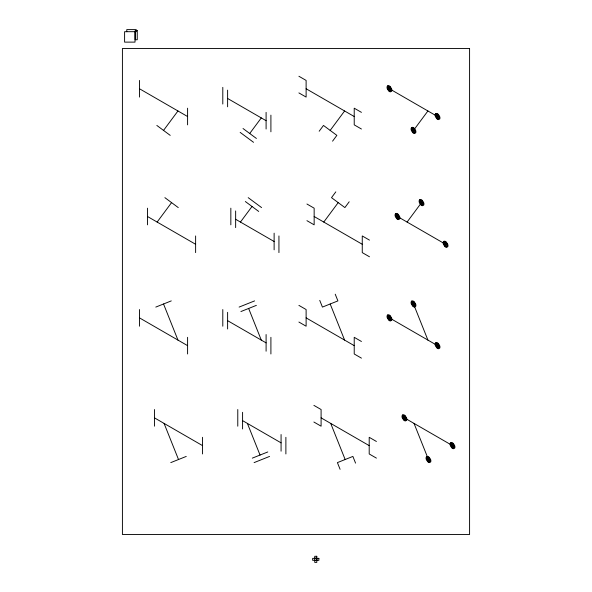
<?xml version="1.0" encoding="UTF-8"?>
<svg xmlns="http://www.w3.org/2000/svg" width="592" height="592" viewBox="0 0 592 592"><rect width="100%" height="100%" fill="white"/><g stroke="black" fill="none" stroke-linecap="round" stroke-linejoin="round"><path stroke-width="0.89" d="M163.533 130.41L177.963 110.97M157.139 222.059L171.569 202.619M249.72 133.489L261.287 117.912M240.456 222.059L252.022 206.482M319.177 131.239L323.484 125.445L336.863 135.376L332.563 141.17M330.173 130.41L344.603 110.97M335.812 191.86L331.513 197.654L344.892 207.585L349.191 201.791M323.772 222.059L338.202 202.619M413.49 130.41L427.92 110.97M407.089 222.059L421.519 202.619M155.8 307.085L171.273 300.899M239.116 307.085L254.59 300.899M240.9 311.547L256.373 305.368M170.777 462.611L186.251 456.425M252.31 458.141L267.784 451.962M254.094 462.611L269.567 456.425M314.744 558.234L316.787 558.234M314.744 560.446L316.787 560.446M389.44 88.756L437.54 116.528M298.901 76.257L306.116 80.423L306.116 97.081L298.901 92.914M361.438 112.362L354.223 108.195L354.223 124.86L361.438 129.019M306.116 88.756L354.223 116.528M227.609 98.472L266.097 120.694M397.469 216.509L445.576 244.281M139.483 88.756L187.59 116.528M306.937 204.011L314.152 208.177L314.152 224.842L306.937 220.675M369.475 240.115L362.26 235.949L362.26 252.614L369.475 256.78M314.152 216.509L362.26 244.281M235.646 219.284L274.126 241.499M389.44 317.874L437.54 345.647M147.519 216.509L195.619 244.281M298.901 305.376L306.116 309.542L306.116 326.207L298.901 322.041M361.438 341.48L354.223 337.314L354.223 353.979L361.438 358.145M306.116 317.874L354.223 345.647M404.41 417.856L452.517 445.628M227.609 320.657L266.097 342.872M313.878 405.365L321.093 409.523L321.093 426.188L313.878 422.022M376.416 441.469L369.201 437.303L369.201 453.96L376.416 458.127M321.093 417.856L369.201 445.628M139.483 317.874L187.59 345.647M242.587 420.638L281.074 442.853M154.46 417.856L202.56 445.628M243.031 128.523L256.41 138.461M240.16 132.386L253.546 142.317M156.843 125.445L170.222 135.376M248.196 197.654L261.575 207.585M245.332 201.517L258.711 211.448M164.879 197.654L178.259 207.585M413.49 303.992L427.92 340.097M414.037 423.413L428.467 459.518M335.227 294.202L337.906 300.899L322.433 307.085L319.754 300.381M330.173 303.992L344.603 340.097M355.563 463.129L352.884 456.425L337.41 462.611L340.089 469.308M330.713 423.413L345.151 459.518M248.64 308.454L261.287 340.097M247.397 423.413L260.043 455.048M163.533 303.992L177.963 340.097M164.08 423.413L178.51 459.518M316.824 558.36L316.824 560.321M285.884 437.303L285.884 453.96M281.074 434.521L281.074 451.185M278.936 235.949L278.936 252.614M274.126 233.174L274.126 249.831M270.907 115.137L270.907 131.801M270.907 337.314L270.907 353.979M266.097 112.362L266.097 129.019M266.097 334.539L266.097 351.204M242.587 412.306L242.587 428.971M237.777 409.523L237.777 426.188M235.646 210.952L235.646 227.617M230.836 208.177L230.836 224.842M227.609 90.139L227.609 106.804M227.609 312.324L227.609 328.989M222.799 87.364L222.799 104.029M222.799 309.542L222.799 326.207M202.56 437.303L202.56 453.96M195.619 235.949L195.619 252.614M187.59 108.195L187.59 124.86M187.59 337.314L187.59 353.979M154.46 409.523L154.46 426.188M147.519 208.177L147.519 224.842M139.483 80.423L139.483 97.081M139.483 309.542L139.483 326.207M135.013 31.709L135.013 42.121L124.594 42.121L124.594 31.709L136.219 31.679L136.219 29.6L126.777 29.6L126.777 31.679M388.567 87.786C388.766 92.374 392.163 87.505 388.567 87.786M389.003 88.267C389.107 90.561 390.801 88.127 389.003 88.267M412.617 129.448C412.824 134.036 416.213 129.167 412.617 129.448M413.053 129.929C413.157 132.223 414.851 129.789 413.053 129.929M396.596 215.54C396.803 220.128 400.192 215.266 396.596 215.54M397.032 216.021C397.136 218.315 398.83 215.888 397.032 216.021M388.567 316.912C388.766 321.5 392.163 316.631 388.567 316.912M389.003 317.393C389.107 319.687 390.801 317.253 389.003 317.393M436.667 115.558C436.874 120.146 440.263 115.277 436.667 115.558M437.103 116.039C437.207 118.333 438.901 115.906 437.103 116.039M420.646 201.657C420.853 206.245 424.242 201.376 420.646 201.657M421.082 202.138C421.186 204.432 422.88 201.998 421.082 202.138M412.617 303.023C412.824 307.611 416.213 302.749 412.617 303.023M413.053 303.511C413.157 305.805 414.851 303.37 413.053 303.511M403.537 416.894C403.744 421.482 407.133 416.613 403.537 416.894M403.973 417.375C404.077 419.669 405.772 417.234 403.973 417.375M444.703 243.312C444.91 247.9 448.299 243.038 444.703 243.312M445.14 243.8C445.243 246.094 446.938 243.66 445.14 243.8M436.667 344.685C436.874 349.273 440.263 344.403 436.667 344.685M437.103 345.166C437.207 347.46 438.901 345.025 437.103 345.166M427.594 458.556C427.801 463.144 431.191 458.275 427.594 458.556M428.031 459.037C428.134 461.331 429.829 458.896 428.031 459.037M451.644 444.666C451.851 449.254 455.241 444.385 451.644 444.666M452.081 445.147C452.184 447.441 453.879 445.006 452.081 445.147M387.738 85.803L387.249 86.343A2.479 2.479 0 0 0 387.035 87.364A3.885 3.885 0 0 0 387.19 88.467L388.559 90.835A3.885 3.885 0 0 0 389.44 91.531A2.479 2.479 0 0 0 390.431 91.849L391.608 91.227A2.634 2.634 0 0 0 391.845 90.139A3.885 3.885 0 0 0 391.682 89.037L390.313 86.669A3.885 3.885 0 0 0 389.44 85.973A2.479 2.479 0 0 0 388.441 85.655L387.738 85.803M388.078 86.395L387.686 86.824A1.983 1.983 0 0 0 387.516 87.638A3.108 3.108 0 0 0 387.642 88.526L388.737 90.421A3.108 3.108 0 0 0 389.44 90.976A1.983 1.983 0 0 0 390.232 91.227L391.171 90.731A2.109 2.109 0 0 0 391.364 89.866A3.108 3.108 0 0 0 391.231 88.978L390.143 87.083A3.108 3.108 0 0 0 389.44 86.528A1.983 1.983 0 0 0 388.641 86.277L388.078 86.395M388.419 86.987L388.13 87.305A1.487 1.487 0 0 0 387.997 87.919A2.331 2.331 0 0 0 388.093 88.585L388.907 90.006A2.331 2.331 0 0 0 389.44 90.421A1.487 1.487 0 0 0 390.032 90.613L390.742 90.236A1.584 1.584 0 0 0 390.883 89.584A2.331 2.331 0 0 0 390.787 88.918L389.965 87.505A2.331 2.331 0 0 0 389.44 87.083A1.487 1.487 0 0 0 388.84 86.891L388.419 86.987M411.788 127.465L411.307 127.998A2.479 2.479 0 0 0 411.085 129.019A3.885 3.885 0 0 0 411.248 130.129L412.609 132.497A3.885 3.885 0 0 0 413.49 133.185A2.479 2.479 0 0 0 414.489 133.511L415.658 132.889A2.634 2.634 0 0 0 415.895 131.801A3.885 3.885 0 0 0 415.732 130.691L414.37 128.323A3.885 3.885 0 0 0 413.49 127.635A2.479 2.479 0 0 0 412.491 127.317L411.788 127.465M412.128 128.057L411.743 128.479A1.983 1.983 0 0 0 411.566 129.3A3.108 3.108 0 0 0 411.692 130.188L412.787 132.075A3.108 3.108 0 0 0 413.49 132.63A1.983 1.983 0 0 0 414.289 132.889L415.229 132.393A2.109 2.109 0 0 0 415.414 131.52A3.108 3.108 0 0 0 415.281 130.64L414.193 128.745A3.108 3.108 0 0 0 413.49 128.19A1.983 1.983 0 0 0 412.691 127.931L412.128 128.057M412.469 128.642L412.18 128.967A1.487 1.487 0 0 0 412.047 129.581A2.331 2.331 0 0 0 412.143 130.24L412.964 131.661A2.331 2.331 0 0 0 413.49 132.075A1.487 1.487 0 0 0 414.089 132.268L414.792 131.898A1.584 1.584 0 0 0 414.933 131.246A2.331 2.331 0 0 0 414.837 130.58L414.015 129.16A2.331 2.331 0 0 0 413.49 128.745A1.487 1.487 0 0 0 412.89 128.553L412.469 128.642M435.838 113.583L435.357 114.115A2.479 2.479 0 0 0 435.135 115.137A3.885 3.885 0 0 0 435.298 116.247L436.659 118.607A3.885 3.885 0 0 0 437.54 119.303A2.479 2.479 0 0 0 438.539 119.621L439.715 118.999A2.634 2.634 0 0 0 439.945 117.912A3.885 3.885 0 0 0 439.782 116.809L438.42 114.441A3.885 3.885 0 0 0 437.54 113.745A2.479 2.479 0 0 0 436.548 113.427L435.838 113.583M436.178 114.167L435.793 114.596A1.983 1.983 0 0 0 435.616 115.41A3.108 3.108 0 0 0 435.749 116.298L436.837 118.193A3.108 3.108 0 0 0 437.54 118.748A1.983 1.983 0 0 0 438.339 118.999L439.279 118.504A2.109 2.109 0 0 0 439.464 117.638A3.108 3.108 0 0 0 439.338 116.75L438.243 114.855A3.108 3.108 0 0 0 437.54 114.3A1.983 1.983 0 0 0 436.741 114.049L436.178 114.167M436.519 114.759L436.23 115.077A1.487 1.487 0 0 0 436.097 115.692A2.331 2.331 0 0 0 436.193 116.358L437.014 117.778A2.331 2.331 0 0 0 437.54 118.193A1.487 1.487 0 0 0 438.139 118.385L438.842 118.008A1.584 1.584 0 0 0 438.983 117.357A2.331 2.331 0 0 0 438.887 116.691L438.065 115.277A2.331 2.331 0 0 0 437.54 114.855A1.487 1.487 0 0 0 436.94 114.663L436.519 114.759M395.767 213.564L395.286 214.097A2.479 2.479 0 0 0 395.064 215.118A3.885 3.885 0 0 0 395.227 216.228L396.596 218.589A3.885 3.885 0 0 0 397.469 219.284A2.479 2.479 0 0 0 398.468 219.602L399.644 218.981A2.634 2.634 0 0 0 399.874 217.893A3.885 3.885 0 0 0 399.711 216.79L398.349 214.422A3.885 3.885 0 0 0 397.469 213.727A2.479 2.479 0 0 0 396.477 213.409L395.767 213.564M396.107 214.149L395.722 214.578A1.983 1.983 0 0 0 395.545 215.399A3.108 3.108 0 0 0 395.678 216.28L396.766 218.174A3.108 3.108 0 0 0 397.469 218.729A1.983 1.983 0 0 0 398.268 218.988L399.208 218.485A2.109 2.109 0 0 0 399.393 217.619A3.108 3.108 0 0 0 399.267 216.731L398.172 214.837A3.108 3.108 0 0 0 397.469 214.282A1.983 1.983 0 0 0 396.677 214.03L396.107 214.149M396.448 214.741L396.159 215.059A1.487 1.487 0 0 0 396.026 215.673A2.331 2.331 0 0 0 396.122 216.339L396.943 217.76A2.331 2.331 0 0 0 397.469 218.174A1.487 1.487 0 0 0 398.068 218.367L398.771 217.989A1.584 1.584 0 0 0 398.912 217.338A2.331 2.331 0 0 0 398.816 216.672L397.994 215.259A2.331 2.331 0 0 0 397.469 214.837A1.487 1.487 0 0 0 396.869 214.652L396.448 214.741M419.824 199.674L419.336 200.207A2.479 2.479 0 0 0 419.114 201.228A3.885 3.885 0 0 0 419.277 202.338L420.646 204.706A3.885 3.885 0 0 0 421.519 205.394A2.479 2.479 0 0 0 422.518 205.72L423.694 205.098A2.634 2.634 0 0 0 423.924 204.011A3.885 3.885 0 0 0 423.768 202.901L422.399 200.533A3.885 3.885 0 0 0 421.519 199.844A2.479 2.479 0 0 0 420.527 199.526L419.824 199.674M420.165 200.266L419.772 200.688A1.983 1.983 0 0 0 419.595 201.509A3.108 3.108 0 0 0 419.728 202.397L420.823 204.284A3.108 3.108 0 0 0 421.519 204.839A1.983 1.983 0 0 0 422.318 205.098L423.258 204.603A2.109 2.109 0 0 0 423.443 203.729A3.108 3.108 0 0 0 423.317 202.849L422.222 200.954A3.108 3.108 0 0 0 421.519 200.399A1.983 1.983 0 0 0 420.727 200.14L420.165 200.266M420.505 200.851L420.209 201.176A1.487 1.487 0 0 0 420.076 201.791A2.331 2.331 0 0 0 420.179 202.449L420.993 203.87A2.331 2.331 0 0 0 421.519 204.284A1.487 1.487 0 0 0 422.118 204.477L422.821 204.107A1.584 1.584 0 0 0 422.962 203.456A2.331 2.331 0 0 0 422.866 202.79L422.052 201.369A2.331 2.331 0 0 0 421.519 200.954A1.487 1.487 0 0 0 420.927 200.762L420.505 200.851M443.874 241.336L443.393 241.869A2.479 2.479 0 0 0 443.171 242.89A3.885 3.885 0 0 0 443.327 244L444.696 246.361A3.885 3.885 0 0 0 445.576 247.056A2.479 2.479 0 0 0 446.568 247.375L447.744 246.753A2.634 2.634 0 0 0 447.981 245.665A3.885 3.885 0 0 0 447.818 244.563L446.449 242.195A3.885 3.885 0 0 0 445.576 241.499A2.479 2.479 0 0 0 444.577 241.181L443.874 241.336M444.215 241.921L443.83 242.35A1.983 1.983 0 0 0 443.652 243.171A3.108 3.108 0 0 0 443.778 244.052L444.873 245.946A3.108 3.108 0 0 0 445.576 246.501A1.983 1.983 0 0 0 446.368 246.76L447.308 246.257A2.109 2.109 0 0 0 447.5 245.391A3.108 3.108 0 0 0 447.367 244.503L446.279 242.609A3.108 3.108 0 0 0 445.576 242.054A1.983 1.983 0 0 0 444.777 241.802L444.215 241.921M444.555 242.513L444.266 242.831A1.487 1.487 0 0 0 444.133 243.445A2.331 2.331 0 0 0 444.229 244.111L445.043 245.532A2.331 2.331 0 0 0 445.576 245.946A1.487 1.487 0 0 0 446.168 246.139L446.879 245.761A1.584 1.584 0 0 0 447.019 245.11A2.331 2.331 0 0 0 446.923 244.452L446.102 243.031A2.331 2.331 0 0 0 445.576 242.616A1.487 1.487 0 0 0 444.977 242.424L444.555 242.513M387.738 314.929L387.249 315.462A2.479 2.479 0 0 0 387.035 316.491A3.885 3.885 0 0 0 387.19 317.593L388.559 319.961A3.885 3.885 0 0 0 389.44 320.657A2.479 2.479 0 0 0 390.431 320.975L391.608 320.353A2.634 2.634 0 0 0 391.845 319.266A3.885 3.885 0 0 0 391.682 318.156L390.313 315.795A3.885 3.885 0 0 0 389.44 315.099A2.479 2.479 0 0 0 388.441 314.781L387.738 314.929M388.078 315.521L387.686 315.95A1.983 1.983 0 0 0 387.516 316.764A3.108 3.108 0 0 0 387.642 317.652L388.737 319.547A3.108 3.108 0 0 0 389.44 320.102A1.983 1.983 0 0 0 390.232 320.353L391.171 319.858A2.109 2.109 0 0 0 391.364 318.984A3.108 3.108 0 0 0 391.231 318.104L390.143 316.209A3.108 3.108 0 0 0 389.44 315.654A1.983 1.983 0 0 0 388.641 315.395L388.078 315.521M388.419 316.106L388.13 316.431A1.487 1.487 0 0 0 387.997 317.046A2.331 2.331 0 0 0 388.093 317.712L388.907 319.125A2.331 2.331 0 0 0 389.44 319.547A1.487 1.487 0 0 0 390.032 319.732L390.742 319.362A1.584 1.584 0 0 0 390.883 318.711A2.331 2.331 0 0 0 390.787 318.045L389.965 316.624A2.331 2.331 0 0 0 389.44 316.209A1.487 1.487 0 0 0 388.84 316.017L388.419 316.106M411.788 301.047L411.307 301.58A2.479 2.479 0 0 0 411.085 302.601A3.885 3.885 0 0 0 411.248 303.711L412.609 306.071A3.885 3.885 0 0 0 413.49 306.767A2.479 2.479 0 0 0 414.489 307.085L415.658 306.464A2.634 2.634 0 0 0 415.895 305.376A3.885 3.885 0 0 0 415.732 304.273L414.37 301.905A3.885 3.885 0 0 0 413.49 301.21A2.479 2.479 0 0 0 412.491 300.891L411.788 301.047M412.128 301.631L411.743 302.061A1.983 1.983 0 0 0 411.566 302.882A3.108 3.108 0 0 0 411.692 303.763L412.787 305.657A3.108 3.108 0 0 0 413.49 306.212A1.983 1.983 0 0 0 414.289 306.471L415.229 305.968A2.109 2.109 0 0 0 415.414 305.102A3.108 3.108 0 0 0 415.281 304.214L414.193 302.32A3.108 3.108 0 0 0 413.49 301.772A1.983 1.983 0 0 0 412.691 301.513L412.128 301.631M412.469 302.223L412.18 302.542A1.487 1.487 0 0 0 412.047 303.156A2.331 2.331 0 0 0 412.143 303.822L412.964 305.243A2.331 2.331 0 0 0 413.49 305.657A1.487 1.487 0 0 0 414.089 305.849L414.792 305.472A1.584 1.584 0 0 0 414.933 304.821A2.331 2.331 0 0 0 414.837 304.162L414.015 302.741A2.331 2.331 0 0 0 413.49 302.327A1.487 1.487 0 0 0 412.89 302.135L412.469 302.223M435.838 342.701L435.357 343.242A2.479 2.479 0 0 0 435.135 344.263A3.885 3.885 0 0 0 435.298 345.365L436.659 347.733A3.885 3.885 0 0 0 437.54 348.429A2.479 2.479 0 0 0 438.539 348.747L439.715 348.126A2.634 2.634 0 0 0 439.945 347.038A3.885 3.885 0 0 0 439.782 345.928L438.42 343.567A3.885 3.885 0 0 0 437.54 342.872A2.479 2.479 0 0 0 436.548 342.553L435.838 342.701M436.178 343.293L435.793 343.723A1.983 1.983 0 0 0 435.616 344.537A3.108 3.108 0 0 0 435.749 345.425L436.837 347.319A3.108 3.108 0 0 0 437.54 347.874A1.983 1.983 0 0 0 438.339 348.126L439.279 347.63A2.109 2.109 0 0 0 439.464 346.764A3.108 3.108 0 0 0 439.338 345.876L438.243 343.982A3.108 3.108 0 0 0 437.54 343.427A1.983 1.983 0 0 0 436.741 343.175L436.178 343.293M436.519 343.885L436.23 344.204A1.487 1.487 0 0 0 436.097 344.818A2.331 2.331 0 0 0 436.193 345.484L437.014 346.897A2.331 2.331 0 0 0 437.54 347.319A1.487 1.487 0 0 0 438.139 347.511L438.842 347.134A1.584 1.584 0 0 0 438.983 346.483A2.331 2.331 0 0 0 438.887 345.817L438.065 344.396A2.331 2.331 0 0 0 437.54 343.982A1.487 1.487 0 0 0 436.94 343.789L436.519 343.885M402.715 414.911L402.227 415.451A2.479 2.479 0 0 0 402.005 416.472A3.885 3.885 0 0 0 402.168 417.575L403.537 419.943A3.885 3.885 0 0 0 404.41 420.638A2.479 2.479 0 0 0 405.409 420.956L406.586 420.335A2.634 2.634 0 0 0 406.822 419.247A3.885 3.885 0 0 0 406.66 418.137L405.291 415.776A3.885 3.885 0 0 0 404.41 415.081A2.479 2.479 0 0 0 403.418 414.763L402.715 414.911M403.056 415.503L402.664 415.932A1.983 1.983 0 0 0 402.486 416.746A3.108 3.108 0 0 0 402.619 417.634L403.714 419.528A3.108 3.108 0 0 0 404.41 420.083A1.983 1.983 0 0 0 405.209 420.335L406.149 419.839A2.109 2.109 0 0 0 406.334 418.973A3.108 3.108 0 0 0 406.208 418.085L405.113 416.191A3.108 3.108 0 0 0 404.41 415.636A1.983 1.983 0 0 0 403.618 415.384L403.056 415.503M403.396 416.095L403.1 416.413A1.487 1.487 0 0 0 402.967 417.027A2.331 2.331 0 0 0 403.071 417.693L403.885 419.106A2.331 2.331 0 0 0 404.41 419.528A1.487 1.487 0 0 0 405.009 419.721L405.712 419.343A1.584 1.584 0 0 0 405.853 418.692A2.331 2.331 0 0 0 405.757 418.026L404.943 416.605A2.331 2.331 0 0 0 404.41 416.191A1.487 1.487 0 0 0 403.818 415.998L403.396 416.095M426.765 456.573L426.284 457.105A2.479 2.479 0 0 0 426.062 458.127A3.885 3.885 0 0 0 426.218 459.237L427.587 461.605A3.885 3.885 0 0 0 428.467 462.293A2.479 2.479 0 0 0 429.459 462.618L430.636 461.989A2.634 2.634 0 0 0 430.872 460.909A3.885 3.885 0 0 0 430.71 459.799L429.341 457.431A3.885 3.885 0 0 0 428.467 456.743A2.479 2.479 0 0 0 427.468 456.417L426.765 456.573M427.106 457.165L426.721 457.586A1.983 1.983 0 0 0 426.543 458.408A3.108 3.108 0 0 0 426.669 459.296L427.764 461.183A3.108 3.108 0 0 0 428.467 461.738A1.983 1.983 0 0 0 429.259 461.997L430.199 461.501A2.109 2.109 0 0 0 430.391 460.628A3.108 3.108 0 0 0 430.258 459.74L429.17 457.853A3.108 3.108 0 0 0 428.467 457.298A1.983 1.983 0 0 0 427.668 457.039L427.106 457.165M427.446 457.749L427.158 458.067A1.487 1.487 0 0 0 427.024 458.682A2.331 2.331 0 0 0 427.121 459.348L427.942 460.768A2.331 2.331 0 0 0 428.467 461.183A1.487 1.487 0 0 0 429.067 461.375L429.77 461.005A1.584 1.584 0 0 0 429.91 460.354A2.331 2.331 0 0 0 429.814 459.688L428.993 458.267A2.331 2.331 0 0 0 428.467 457.853A1.487 1.487 0 0 0 427.868 457.66L427.446 457.749M450.815 442.683L450.334 443.223A2.479 2.479 0 0 0 450.112 444.244A3.885 3.885 0 0 0 450.275 445.347L451.637 447.715A3.885 3.885 0 0 0 452.517 448.41A2.479 2.479 0 0 0 453.516 448.729L454.686 448.107A2.634 2.634 0 0 0 454.922 447.019A3.885 3.885 0 0 0 454.76 445.917L453.398 443.549A3.885 3.885 0 0 0 452.517 442.853A2.479 2.479 0 0 0 451.518 442.535L450.815 442.683M451.156 443.275L450.771 443.704A1.983 1.983 0 0 0 450.593 444.518A3.108 3.108 0 0 0 450.719 445.406L451.814 447.3A3.108 3.108 0 0 0 452.517 447.855A1.983 1.983 0 0 0 453.317 448.107L454.256 447.611A2.109 2.109 0 0 0 454.441 446.745A3.108 3.108 0 0 0 454.316 445.857L453.22 443.963A3.108 3.108 0 0 0 452.517 443.408A1.983 1.983 0 0 0 451.718 443.156L451.156 443.275M451.496 443.867L451.208 444.185A1.487 1.487 0 0 0 451.074 444.799A2.331 2.331 0 0 0 451.171 445.465L451.992 446.879A2.331 2.331 0 0 0 452.517 447.3A1.487 1.487 0 0 0 453.117 447.493L453.82 447.115A1.584 1.584 0 0 0 453.96 446.464A2.331 2.331 0 0 0 453.864 445.798L453.043 444.377A2.331 2.331 0 0 0 452.517 443.963A1.487 1.487 0 0 0 451.918 443.771L451.496 443.867M137.255 30.643L135.176 30.643L135.176 39.76L137.255 39.76L137.255 30.643M469.582 48.485L122.418 48.485L122.418 534.502L469.582 534.502L469.582 48.485M316.787 556.28L314.744 556.28L314.744 562.4L316.787 562.4L316.787 556.28M318.873 558.36L312.657 558.36L312.657 560.321L318.873 560.321L318.873 558.36"/></g></svg>
